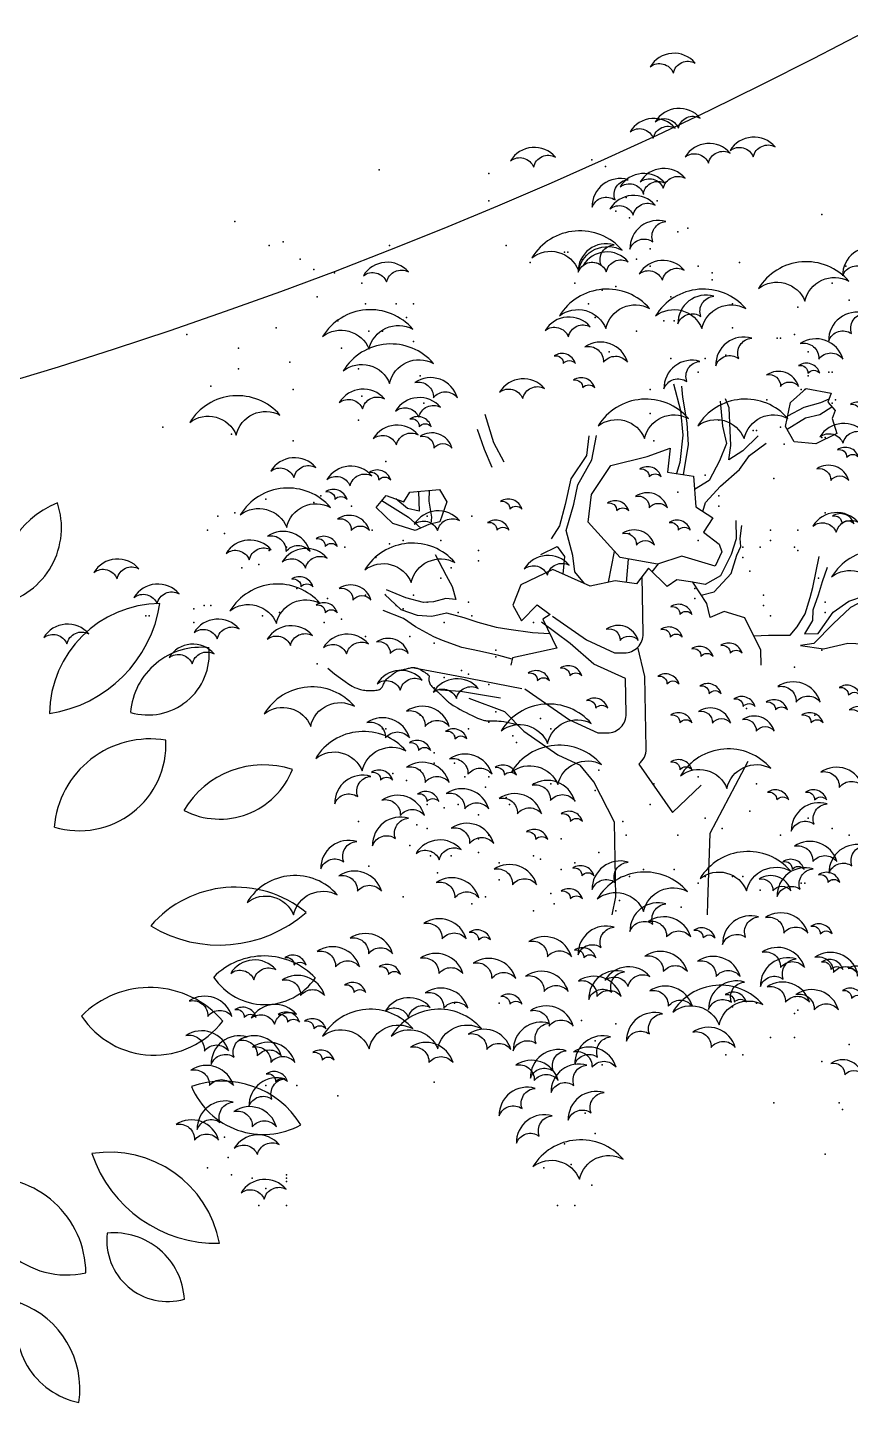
# Model space of a CAD drawing. Header units: millimetres. Extents: x 209.8 to 281.8, y 45 to 110.
# Drawn here: x 242.358 to 242.715, y 84.455 to 85.052 of the extents above; entities that cross this region are included whole.
import ezdxf

# ---------------------------------------------------------------- set-up
doc = ezdxf.new("R2010")
doc.units = ezdxf.units.MM
doc.header["$LTSCALE"] = 0.65
doc.layers.add('ARBOLES', color=95, linetype='Continuous')
doc.layers.add('puertas', color=20, linetype='Continuous')

# ---------------------------------------------------------------- blocks, each defined once
blk = doc.blocks.new('arb-pl51')
for p, q in [((0.00559, 0.00176), (0.00498, 0.03474)), ((-0.14384, 0.02448), (-0.13441, 0.01579)), ((-0.14313, 0.02404), (-0.14384, 0.02448)), ((-0.13441, 0.01579), (-0.12501, 0.01248)), ((-0.12501, 0.01248), (-0.11654, 0.01196)), ((-0.11654, 0.01196), (-0.10819, 0.01382)), ((-0.10819, 0.01382), (-0.098, 0.01119)), ((-0.098, 0.01119), (-0.08994, 0.00835)), ((-0.08994, 0.00835), (-0.07938, 0.00558)), ((-0.03652, -0.00393), (-0.0531, 0.00839)), ((-0.04677, 0.01184), (-0.02711, -0.00186)), ((-0.07938, 0.00558), (-0.07211, 0.00439)), ((-0.07211, 0.00439), (-0.05839, 0.00243)), ((-0.05839, 0.00243), (-0.04849, 0.00189)), ((-0.02295, -0.01597), (-0.03652, -0.00393)), ((-0.02711, -0.00186), (-0.01089, -0.00936)), ((-0.01089, -0.00936), (-0.00527, -0.00934)), ((-0.12682, -0.01797), (-0.10211, -0.02272)), ((-0.10211, -0.02272), (-0.06455, -0.02987)), ((-0.10008, -0.03164), (-0.11447, -0.03077)), ((-0.07679, -0.03562), (-0.10008, -0.03164)), ((-0.06273, -0.03015), (-0.0369, -0.04816)), ((-0.00419, -0.04453), (-0.00457, -0.02418)), ((-0.0369, -0.04816), (-0.02068, -0.05565)), ((-0.02068, -0.05565), (-0.01506, -0.05563)), ((-0.02299, -0.08398), (-0.0309, -0.07423)), ((0.00304, -0.07365), (0.02258, -0.10162)), ((0.06612, -0.07211), (0.04417, -0.11386)), ((-0.01101, -0.10734), (-0.02299, -0.08398)), ((0.02258, -0.10162), (0.03917, -0.08594)), ((-0.01017, -0.15047), (-0.01101, -0.10734)), ((0.04417, -0.11386), (0.04278, -0.15349)), ((-0.01224, -0.16087), (-0.01017, -0.15047)), ((0.04278, -0.15349), (0.04266, -0.16087))]:
    blk.add_line(p, q)
for points in [[(0.02306, 0.32598, -0.500189), (0.03571, 0.33178, 0.508573), (0.00963, 0.32962, -0.500189)], [(0.02596, 0.29413, -0.500189), (0.03861, 0.29992, 0.508573), (0.01253, 0.29777, -0.500189)], [(0.01147, 0.28834, -0.500189), (0.02412, 0.29413, 0.508573), (-0.00196, 0.29198, -0.500189)], [(0.0693, 0.27752, -0.500189), (0.08195, 0.28332, 0.508573), (0.05587, 0.28116, -0.500189)], [(-0.0577, 0.27157, -0.500189), (-0.04506, 0.27737, 0.508573), (-0.07113, 0.27521, -0.500189)], [(0.04334, 0.27386, -0.500189), (0.05599, 0.27966, 0.508573), (0.02991, 0.2775, -0.500189)], [(0.01726, 0.25938, -0.500189), (0.02991, 0.26518, 0.508573), (0.00384, 0.26302, -0.500189)], [(-0.01062, 0.25258, -0.500189), (-0.00311, 0.26429, 0.508573), (-0.02388, 0.24838, -0.500189)], [(0.00567, 0.25648, -0.500189), (0.01832, 0.26228, 0.508573), (-0.00776, 0.26013, -0.500189)], [(-0.00016, 0.24381, -0.500189), (0.01249, 0.24961, 0.508573), (-0.01358, 0.24745, -0.500189)], [(0.01123, 0.22836, -0.500189), (0.01874, 0.24008, 0.508573), (-0.00203, 0.22417, -0.500189)], [(-0.03183, 0.21191, -0.500189), (-0.00653, 0.22351, 0.508573), (-0.05868, 0.2192, -0.500189)], [(-0.01872, 0.21493, -0.500189), (-0.01121, 0.22664, 0.508573), (-0.03198, 0.21073, -0.500189)], [(0.13425, 0.21291, -0.500189), (0.14176, 0.22463, 0.508573), (0.12098, 0.20872, -0.500189)], [(-0.14275, 0.20514, -0.500189), (-0.1301, 0.21094, 0.508573), (-0.15617, 0.20878, -0.500189)], [(-0.01574, 0.21109, -0.500189), (-0.00309, 0.21689, 0.508573), (-0.02917, 0.21473, -0.500189)], [(0.01672, 0.20621, -0.500189), (0.02937, 0.21201, 0.508573), (0.00329, 0.20985, -0.500189)], [(0.09915, 0.19406, -0.500189), (0.12444, 0.20566, 0.508573), (0.07229, 0.20135, -0.500189)], [(-0.01595, 0.1782, -0.500189), (0.00934, 0.1898, 0.508573), (-0.04281, 0.18549, -0.500189)], [(0.03961, 0.1782, -0.500189), (0.06491, 0.1898, 0.508573), (0.01276, 0.18549, -0.500189)], [(0.039, 0.18515, -0.500189), (0.0465, 0.19687, 0.508573), (0.02573, 0.18096, -0.500189)], [(-0.15288, 0.1663, -0.500189), (-0.12758, 0.1779, 0.508573), (-0.17974, 0.17359, -0.500189)], [(-0.03762, 0.17348, -0.500189), (-0.02497, 0.17928, 0.508573), (-0.05105, 0.17712, -0.500189)], [(0.12615, 0.17526, -0.500189), (0.13366, 0.18698, 0.508573), (0.11288, 0.17107, -0.500189)], [(-0.14097, 0.14647, -0.500189), (-0.11568, 0.15807, 0.508573), (-0.16783, 0.15376, -0.500189)], [(-0.01736, 0.15872, -0.500189), (-0.00345, 0.15873, 0.508573), (-0.02806, 0.16763, -0.500189)], [(0.06085, 0.16094, -0.500189), (0.06835, 0.17265, 0.508573), (0.04758, 0.15674, -0.500189)], [(0.10718, 0.1606, -0.500189), (0.12109, 0.1606, 0.508573), (0.09648, 0.1695, -0.500189)], [(-0.04056, 0.15796, -0.500189), (-0.0336, 0.15796, 0.508573), (-0.04591, 0.16241, -0.500189)], [(0.03089, 0.1475, -0.500189), (0.0384, 0.15921, 0.508573), (0.01763, 0.14331, -0.500189)], [(0.08502, 0.14469, -0.500189), (0.09545, 0.14469, 0.508573), (0.077, 0.15137, -0.500189)], [(0.10084, 0.15234, -0.500189), (0.10779, 0.15234, 0.508573), (0.09549, 0.15679, -0.500189)], [(-0.15664, 0.13177, -0.500189), (-0.14399, 0.13756, 0.508573), (-0.17007, 0.13541, -0.500189)], [(-0.11568, 0.13814, -0.500189), (-0.10177, 0.13814, 0.508573), (-0.12638, 0.14704, -0.500189)], [(-0.06404, 0.13776, -0.500189), (-0.05139, 0.14356, 0.508573), (-0.07747, 0.1414, -0.500189)], [(-0.02932, 0.14392, -0.500189), (-0.02237, 0.14392, 0.508573), (-0.03467, 0.14837, -0.500189)], [(-0.22971, 0.11657, -0.500189), (-0.20441, 0.12817, 0.508573), (-0.25657, 0.12386, -0.500189)], [(-0.12417, 0.12688, -0.500189), (-0.11153, 0.13268, 0.508573), (-0.1376, 0.13053, -0.500189)], [(0.00644, 0.11459, -0.500189), (0.03174, 0.12619, 0.508573), (-0.02042, 0.12188, -0.500189)], [(0.06399, 0.11459, -0.500189), (0.08929, 0.12619, 0.508573), (0.03713, 0.12188, -0.500189)], [(0.1308, 0.12988, -0.500189), (0.13776, 0.12989, 0.508573), (0.12545, 0.13434, -0.500189)], [(-0.1239, 0.12146, -0.500189), (-0.11694, 0.12146, 0.508573), (-0.12924, 0.12591, -0.500189)], [(-0.13708, 0.11094, -0.500189), (-0.12443, 0.11674, 0.508573), (-0.15051, 0.11458, -0.500189)], [(0.12119, 0.11193, -0.500189), (0.13383, 0.11773, 0.508573), (0.10776, 0.11558, -0.500189)], [(-0.11537, 0.10913, -0.500189), (-0.10494, 0.10913, 0.508573), (-0.12339, 0.11581, -0.500189)], [(-0.19633, 0.0921, -0.500189), (-0.18368, 0.0979, 0.508573), (-0.20975, 0.09575, -0.500189)], [(0.12331, 0.10368, -0.500189), (0.13027, 0.10368, 0.508573), (0.11796, 0.10813, -0.500189)], [(-0.16386, 0.08722, -0.500189), (-0.15122, 0.09302, 0.508573), (-0.17729, 0.09086, -0.500189)], [(-0.14731, 0.09058, -0.500189), (-0.14035, 0.09058, 0.508573), (-0.15265, 0.09503, -0.500189)], [(0.00907, 0.09245, -0.500189), (0.01603, 0.09246, 0.508573), (0.00372, 0.09691, -0.500189)], [(0.11404, 0.09041, -0.500189), (0.12448, 0.09042, 0.508573), (0.10602, 0.09709, -0.500189)], [(-0.20051, 0.06318, -0.500189), (-0.17521, 0.07478, 0.508573), (-0.22736, 0.07046, -0.500189)], [(-0.17259, 0.07935, -0.500189), (-0.16563, 0.07935, 0.508573), (-0.17794, 0.0838, -0.500189)], [(-0.07146, 0.07374, -0.500189), (-0.0645, 0.07374, 0.508573), (-0.07681, 0.07819, -0.500189)], [(0.00917, 0.07451, -0.500189), (0.0196, 0.07451, 0.508573), (0.00115, 0.08118, -0.500189)], [(-0.11327, 0.06136, -0.500189), (-0.10062, 0.06716, 0.508573), (-0.1267, 0.065, -0.500189)], [(-0.00966, 0.0728, -0.500189), (-0.0027, 0.0728, 0.508573), (-0.01501, 0.07725, -0.500189)], [(0.11722, 0.06037, -0.500189), (0.12987, 0.06617, 0.508573), (0.10379, 0.06402, -0.500189)], [(-0.16313, 0.0614, -0.500189), (-0.15269, 0.06141, 0.508573), (-0.17115, 0.06808, -0.500189)], [(-0.07895, 0.06157, -0.500189), (-0.07199, 0.06158, 0.508573), (-0.0843, 0.06602, -0.500189)], [(0.02592, 0.06157, -0.500189), (0.03288, 0.06158, 0.508573), (0.02058, 0.06602, -0.500189)], [(0.1205, 0.06532, -0.500189), (0.12746, 0.06532, 0.508573), (0.11515, 0.06977, -0.500189)], [(-0.22212, 0.04451, -0.500189), (-0.20948, 0.05031, 0.508573), (-0.23555, 0.04815, -0.500189)], [(-0.2009, 0.04924, -0.500189), (-0.18698, 0.04925, 0.508573), (-0.21159, 0.05814, -0.500189)], [(-0.17821, 0.05222, -0.500189), (-0.17125, 0.05222, 0.508573), (-0.18355, 0.05667, -0.500189)], [(0.00168, 0.05298, -0.500189), (0.01211, 0.05299, 0.508573), (-0.00634, 0.05966, -0.500189)], [(-0.18966, 0.03963, -0.500189), (-0.17701, 0.04542, 0.508573), (-0.20309, 0.04327, -0.500189)], [(-0.1285, 0.0313, -0.500189), (-0.10321, 0.0429, 0.508573), (-0.15536, 0.03859, -0.500189)], [(0.14138, 0.02733, -0.500189), (0.16668, 0.03893, 0.508573), (0.11453, 0.03462, -0.500189)], [(-0.29858, 0.03352, -0.500189), (-0.28593, 0.03931, 0.508573), (-0.31201, 0.03716, -0.500189)], [(-0.04977, 0.03558, -0.500189), (-0.03712, 0.04138, 0.508573), (-0.0632, 0.03922, -0.500189)], [(-0.19225, 0.02882, -0.500189), (-0.1853, 0.02882, 0.508573), (-0.1976, 0.03327, -0.500189)], [(-0.2754, 0.01904, -0.500189), (-0.26275, 0.02484, 0.508573), (-0.28883, 0.02268, -0.500189)], [(-0.20646, 0.00765, -0.500189), (-0.18116, 0.01925, 0.508573), (-0.23332, 0.01494, -0.500189)], [(-0.16219, 0.02117, -0.500189), (-0.15176, 0.02117, 0.508573), (-0.17021, 0.02784, -0.500189)], [(-0.17821, 0.01385, -0.500189), (-0.17125, 0.01385, 0.508573), (-0.18355, 0.0183, -0.500189)], [(0.02686, 0.01291, -0.500189), (0.03382, 0.01292, 0.508573), (0.02151, 0.01737, -0.500189)], [(-0.24063, -0.00123, -0.500189), (-0.22798, 0.00457, 0.508573), (-0.25405, 0.00241, -0.500189)], [(-0.32755, -0.00413, -0.500189), (-0.31491, 0.00167, 0.508573), (-0.34098, -0.00049, -0.500189)], [(-0.19831, -0.00507, -0.500189), (-0.18566, 0.00073, 0.508573), (-0.21174, -0.00143, -0.500189)], [(-0.16585, -0.00995, -0.500189), (-0.1532, -0.00415, 0.508573), (-0.17928, -0.00631, -0.500189)], [(-0.00769, -0.00223, -0.500189), (0.00275, -0.00222, 0.508573), (-0.01571, 0.00445, -0.500189)], [(0.02124, -0.00019, -0.500189), (0.0282, -0.00018, 0.508573), (0.0159, 0.00426, -0.500189)], [(-0.25511, -0.01571, -0.500189), (-0.24247, -0.00991, 0.508573), (-0.26854, -0.01207, -0.500189)], [(-0.14065, -0.00971, -0.500189), (-0.13022, -0.00971, 0.508573), (-0.14867, -0.00303, -0.500189)], [(0.03903, -0.01142, -0.500189), (0.04599, -0.01141, 0.508573), (0.03369, -0.00696, -0.500189)], [(0.05589, -0.00954, -0.500189), (0.06285, -0.00954, 0.508573), (0.05054, -0.00509, -0.500189)], [(-0.13481, -0.03085, -0.500189), (-0.12216, -0.02505, 0.508573), (-0.14824, -0.02721, -0.500189)], [(-0.05554, -0.02545, -0.500189), (-0.04858, -0.02545, 0.508573), (-0.06089, -0.021, -0.500189)], [(-0.03681, -0.02265, -0.500189), (-0.02986, -0.02264, 0.508573), (-0.04216, -0.01819, -0.500189)], [(0.01937, -0.02732, -0.500189), (0.02633, -0.02732, 0.508573), (0.01402, -0.02287, -0.500189)], [(-0.18662, -0.05184, -0.500189), (-0.16132, -0.04024, 0.508573), (-0.21347, -0.04456, -0.500189)], [(-0.10235, -0.03573, -0.500189), (-0.0897, -0.02993, 0.508573), (-0.11577, -0.03209, -0.500189)], [(0.04372, -0.03294, -0.500189), (0.05067, -0.03294, 0.508573), (0.03837, -0.02849, -0.500189)], [(0.09407, -0.03778, -0.500189), (0.10798, -0.03778, 0.508573), (0.08338, -0.02888, -0.500189)], [(0.12425, -0.03387, -0.500189), (0.1312, -0.03387, 0.508573), (0.1189, -0.02942, -0.500189)], [(-0.04969, -0.06176, -0.500189), (-0.02439, -0.05016, 0.508573), (-0.07654, -0.05447, -0.500189)], [(-0.02183, -0.04136, -0.500189), (-0.01487, -0.04136, 0.508573), (-0.02718, -0.03691, -0.500189)], [(0.06338, -0.04042, -0.500189), (0.07034, -0.04042, 0.508573), (0.05803, -0.03597, -0.500189)], [(0.08211, -0.0423, -0.500189), (0.08906, -0.04229, 0.508573), (0.07676, -0.03784, -0.500189)], [(-0.14338, -0.05856, -0.500189), (-0.12946, -0.05856, 0.508573), (-0.15407, -0.04966, -0.500189)], [(-0.12048, -0.05189, -0.500189), (-0.10657, -0.05188, 0.508573), (-0.13117, -0.04298, -0.500189)], [(0.02686, -0.04978, -0.500189), (0.03382, -0.04978, 0.508573), (0.02151, -0.04533, -0.500189)], [(0.04569, -0.04995, -0.500189), (0.05612, -0.04995, 0.508573), (0.03767, -0.04327, -0.500189)], [(0.07097, -0.05463, -0.500189), (0.0814, -0.05463, 0.508573), (0.06295, -0.04795, -0.500189)], [(0.10271, -0.04978, -0.500189), (0.10966, -0.04978, 0.508573), (0.09736, -0.04533, -0.500189)], [(0.13277, -0.04901, -0.500189), (0.14321, -0.04901, 0.508573), (0.12475, -0.04234, -0.500189)], [(-0.15685, -0.07762, -0.500189), (-0.13155, -0.06603, 0.508573), (-0.18371, -0.07034, -0.500189)], [(-0.10325, -0.05912, -0.500189), (-0.09629, -0.05912, 0.508573), (-0.1086, -0.05467, -0.500189)], [(-0.12424, -0.06579, -0.500189), (-0.11728, -0.06579, 0.508573), (-0.12959, -0.06134, -0.500189)], [(-0.04373, -0.08555, -0.500189), (-0.01844, -0.07396, 0.508573), (-0.07059, -0.07827, -0.500189)], [(-0.09567, -0.07954, -0.500189), (-0.08176, -0.07953, 0.508573), (-0.10637, -0.07063, -0.500189)], [(0.02686, -0.07692, -0.500189), (0.03382, -0.07692, 0.508573), (0.02151, -0.07247, -0.500189)], [(0.05407, -0.08769, -0.500189), (0.07936, -0.07609, 0.508573), (0.02721, -0.0804, -0.500189)], [(-0.14619, -0.08295, -0.500189), (-0.13923, -0.08295, 0.508573), (-0.15153, -0.0785, -0.500189)], [(-0.12048, -0.08431, -0.500189), (-0.10657, -0.0843, 0.508573), (-0.13117, -0.0754, -0.500189)], [(-0.07463, -0.08009, -0.500189), (-0.06767, -0.08009, 0.508573), (-0.07998, -0.07564, -0.500189)], [(0.119, -0.08717, -0.500189), (0.13291, -0.08716, 0.508573), (0.1083, -0.07826, -0.500189)], [(-0.15945, -0.09249, -0.500189), (-0.15194, -0.08077, 0.508573), (-0.17272, -0.09668, -0.500189)], [(-0.04797, -0.09479, -0.500189), (-0.03405, -0.09479, 0.508573), (-0.05866, -0.08589, -0.500189)], [(-0.13479, -0.10337, -0.500189), (-0.12088, -0.10337, 0.508573), (-0.14548, -0.09447, -0.500189)], [(-0.11947, -0.09535, -0.500189), (-0.11251, -0.09535, 0.508573), (-0.12482, -0.0909, -0.500189)], [(-0.09758, -0.09956, -0.500189), (-0.08367, -0.09956, 0.508573), (-0.10827, -0.09066, -0.500189)], [(-0.06705, -0.10242, -0.500189), (-0.05314, -0.10242, 0.508573), (-0.07774, -0.09352, -0.500189)], [(0.0828, -0.0944, -0.500189), (0.08975, -0.09439, 0.508573), (0.07745, -0.08994, -0.500189)], [(0.10474, -0.0944, -0.500189), (0.1117, -0.09439, 0.508573), (0.09939, -0.08994, -0.500189)], [(-0.03647, -0.10679, -0.500189), (-0.02951, -0.10679, 0.508573), (-0.04181, -0.10234, -0.500189)], [(0.10448, -0.10835, -0.500189), (0.11199, -0.09664, 0.508573), (0.09122, -0.11254, -0.500189)], [(-0.1376, -0.1167, -0.500189), (-0.13009, -0.10498, 0.508573), (-0.15087, -0.12089, -0.500189)], [(-0.09472, -0.11958, -0.500189), (-0.08081, -0.11958, 0.508573), (-0.10541, -0.11068, -0.500189)], [(-0.16755, -0.13014, -0.500189), (-0.16004, -0.11842, 0.508573), (-0.18082, -0.13433, -0.500189)], [(-0.11227, -0.12894, -0.500189), (-0.09962, -0.12314, 0.508573), (-0.1257, -0.1253, -0.500189)], [(-0.0565, -0.11728, -0.500189), (-0.04954, -0.11728, 0.508573), (-0.06185, -0.11283, -0.500189)], [(0.10373, -0.13007, -0.500189), (0.11765, -0.13007, 0.508573), (0.09304, -0.12117, -0.500189)], [(0.06541, -0.14703, -0.500189), (0.09071, -0.13543, 0.508573), (0.03855, -0.13975, -0.500189)], [(0.12633, -0.13256, -0.500189), (0.13384, -0.12085, 0.508573), (0.11307, -0.13676, -0.500189)], [(-0.06991, -0.14342, -0.500189), (-0.056, -0.14341, 0.508573), (-0.0806, -0.13451, -0.500189)], [(-0.02979, -0.13825, -0.500189), (-0.02283, -0.13825, 0.508573), (-0.03513, -0.1338, -0.500189)], [(-0.01062, -0.14206, -0.500189), (-0.00311, -0.13035, 0.508573), (-0.02388, -0.14626, -0.500189)], [(0.09638, -0.146, -0.500189), (0.10389, -0.13429, 0.508573), (0.08311, -0.15019, -0.500189)], [(0.09177, -0.13458, -0.500189), (0.09873, -0.13458, 0.508573), (0.08643, -0.13013, -0.500189)], [(-0.19654, -0.16091, -0.500189), (-0.17124, -0.14932, 0.508573), (-0.22339, -0.15363, -0.500189)], [(-0.1596, -0.14723, -0.500189), (-0.14568, -0.14723, 0.508573), (-0.17029, -0.13833, -0.500189)], [(-0.10331, -0.15105, -0.500189), (-0.08939, -0.15104, 0.508573), (-0.114, -0.14214, -0.500189)], [(0.00588, -0.15893, -0.500189), (0.03117, -0.14733, 0.508573), (-0.02098, -0.15164, -0.500189)], [(0.08063, -0.14692, -0.500189), (0.09107, -0.14691, 0.508573), (0.07261, -0.14024, -0.500189)], [(0.11237, -0.14207, -0.500189), (0.11933, -0.14207, 0.508573), (0.10703, -0.13762, -0.500189)], [(-0.03647, -0.1516, -0.500189), (-0.02951, -0.1516, 0.508573), (-0.04181, -0.14715, -0.500189)], [(0.01123, -0.16628, -0.500189), (0.01874, -0.15456, 0.508573), (-0.00203, -0.17047, -0.500189)], [(-0.1106, -0.1748, -0.500189), (-0.09669, -0.1748, 0.508573), (-0.1213, -0.1659, -0.500189)], [(0.01918, -0.17366, -0.500189), (0.0331, -0.17365, 0.508573), (0.00849, -0.16475, -0.500189)], [(0.06479, -0.17379, -0.500189), (0.0723, -0.16208, 0.508573), (0.05153, -0.17799, -0.500189)], [(0.08695, -0.17136, -0.500189), (0.10086, -0.17136, 0.508573), (0.07625, -0.16246, -0.500189)], [(0.10799, -0.17192, -0.500189), (0.11495, -0.17191, 0.508573), (0.10264, -0.16746, -0.500189)], [(-0.15316, -0.18332, -0.500189), (-0.13925, -0.18331, 0.508573), (-0.16385, -0.17441, -0.500189)], [(-0.08956, -0.17536, -0.500189), (-0.0826, -0.17536, 0.508573), (-0.09491, -0.17091, -0.500189)], [(-0.04973, -0.18513, -0.500189), (-0.03582, -0.18513, 0.508573), (-0.06042, -0.17623, -0.500189)], [(-0.01872, -0.17971, -0.500189), (-0.01121, -0.168, 0.508573), (-0.03198, -0.18391, -0.500189)], [(0.04023, -0.17421, -0.500189), (0.04718, -0.17421, 0.508573), (0.03488, -0.16976, -0.500189)], [(-0.17224, -0.19094, -0.500189), (-0.15833, -0.19094, 0.508573), (-0.18293, -0.18204, -0.500189)], [(-0.02869, -0.18569, -0.500189), (-0.02173, -0.18569, 0.508573), (-0.03403, -0.18124, -0.500189)], [(0.01727, -0.19368, -0.500189), (0.03119, -0.19367, 0.508573), (0.00658, -0.18477, -0.500189)], [(0.08504, -0.19138, -0.500189), (0.09895, -0.19138, 0.508573), (0.07435, -0.18248, -0.500189)], [(0.11557, -0.19424, -0.500189), (0.12948, -0.19424, 0.508573), (0.10488, -0.18534, -0.500189)], [(-0.21943, -0.19835, -0.500189), (-0.20678, -0.19255, 0.508573), (-0.23286, -0.19471, -0.500189)], [(-0.19624, -0.19, -0.500189), (-0.18929, -0.18999, 0.508573), (-0.20159, -0.18554, -0.500189)], [(-0.14166, -0.19531, -0.500189), (-0.1347, -0.19531, 0.508573), (-0.147, -0.19086, -0.500189)], [(-0.11251, -0.19483, -0.500189), (-0.0986, -0.19482, 0.508573), (-0.1232, -0.18592, -0.500189)], [(-0.08198, -0.19769, -0.500189), (-0.06807, -0.19768, 0.508573), (-0.09267, -0.18878, -0.500189)], [(0.0478, -0.19654, -0.500189), (0.06172, -0.19653, 0.508573), (0.03711, -0.18763, -0.500189)], [(0.08664, -0.19801, -0.500189), (0.09415, -0.18629, 0.508573), (0.07338, -0.2022, -0.500189)], [(0.11416, -0.19251, -0.500189), (0.12112, -0.1925, 0.508573), (0.10881, -0.18805, -0.500189)], [(0.12943, -0.19632, -0.500189), (0.13638, -0.19632, 0.508573), (0.12408, -0.19187, -0.500189)], [(-0.19248, -0.20755, -0.500189), (-0.17857, -0.20755, 0.508573), (-0.20317, -0.19865, -0.500189)], [(-0.05164, -0.20516, -0.500189), (-0.03773, -0.20515, 0.508573), (-0.06233, -0.19625, -0.500189)], [(-0.02111, -0.20802, -0.500189), (-0.00719, -0.20801, 0.508573), (-0.0318, -0.19911, -0.500189)], [(-0.0126, -0.20552, -0.500189), (-0.00509, -0.19381, 0.508573), (-0.02587, -0.20972, -0.500189)], [(-0.00312, -0.20231, -0.500189), (0.00952, -0.19652, 0.508573), (-0.01655, -0.19867, -0.500189)], [(-0.16169, -0.2058, -0.500189), (-0.15474, -0.2058, 0.508573), (-0.16704, -0.20135, -0.500189)], [(-0.10965, -0.21485, -0.500189), (-0.09574, -0.21484, 0.508573), (-0.12034, -0.20594, -0.500189)], [(-0.07143, -0.21254, -0.500189), (-0.06448, -0.21254, 0.508573), (-0.07678, -0.20809, -0.500189)], [(0.02014, -0.2137, -0.500189), (0.03405, -0.2137, 0.508573), (0.00944, -0.2048, -0.500189)], [(0.04953, -0.22437, -0.500189), (0.07483, -0.21278, 0.508573), (0.02268, -0.21709, -0.500189)], [(0.05669, -0.21144, -0.500189), (0.0642, -0.19973, 0.508573), (0.04343, -0.21564, -0.500189)], [(0.05835, -0.2114, -0.500189), (0.06531, -0.21139, 0.508573), (0.05301, -0.20694, -0.500189)], [(0.0879, -0.21141, -0.500189), (0.10181, -0.2114, 0.508573), (0.07721, -0.2025, -0.500189)], [(0.10456, -0.21579, -0.500189), (0.11848, -0.21578, 0.508573), (0.09387, -0.20688, -0.500189)], [(0.12612, -0.2091, -0.500189), (0.13308, -0.2091, 0.508573), (0.12077, -0.20465, -0.500189)], [(-0.24613, -0.21957, -0.500189), (-0.23222, -0.21956, 0.508573), (-0.25683, -0.21066, -0.500189)], [(-0.22509, -0.22012, -0.500189), (-0.21813, -0.22012, 0.508573), (-0.23043, -0.21567, -0.500189)], [(-0.20752, -0.22413, -0.500189), (-0.19487, -0.21833, 0.508573), (-0.22095, -0.22049, -0.500189)], [(-0.13013, -0.22016, -0.500189), (-0.11748, -0.21436, 0.508573), (-0.14356, -0.21652, -0.500189)], [(-0.04878, -0.22518, -0.500189), (-0.03486, -0.22517, 0.508573), (-0.05947, -0.21627, -0.500189)], [(-0.20003, -0.22294, -0.500189), (-0.19307, -0.22293, 0.508573), (-0.20538, -0.21848, -0.500189)], [(-0.18477, -0.22675, -0.500189), (-0.17781, -0.22675, 0.508573), (-0.19011, -0.2223, -0.500189)], [(-0.15288, -0.23825, -0.500189), (-0.12758, -0.22666, 0.508573), (-0.17974, -0.23097, -0.500189)], [(-0.11319, -0.23825, -0.500189), (-0.08789, -0.22666, 0.508573), (-0.14005, -0.23097, -0.500189)], [(0.00925, -0.22974, -0.500189), (0.01676, -0.21802, 0.508573), (-0.00402, -0.23393, -0.500189)], [(-0.24804, -0.23959, -0.500189), (-0.23413, -0.23958, 0.508573), (-0.25873, -0.23069, -0.500189)], [(-0.08484, -0.23868, -0.500189), (-0.07093, -0.23868, 0.508573), (-0.09554, -0.22978, -0.500189)], [(-0.05626, -0.23527, -0.500189), (-0.04875, -0.22356, 0.508573), (-0.06952, -0.23946, -0.500189)], [(0.04494, -0.23754, -0.500189), (0.05886, -0.23753, 0.508573), (0.03425, -0.22863, -0.500189)], [(-0.23089, -0.2432, -0.500189), (-0.22338, -0.23149, 0.508573), (-0.24416, -0.2474, -0.500189)], [(-0.21751, -0.24245, -0.500189), (-0.2036, -0.24244, 0.508573), (-0.2282, -0.23355, -0.500189)], [(-0.20963, -0.24622, -0.500189), (-0.19571, -0.24621, 0.508573), (-0.22032, -0.23731, -0.500189)], [(-0.11824, -0.24631, -0.500189), (-0.10432, -0.24631, 0.508573), (-0.12893, -0.23741, -0.500189)], [(-0.02397, -0.24901, -0.500189), (-0.01006, -0.24901, 0.508573), (-0.03466, -0.24011, -0.500189)], [(-0.0207, -0.24317, -0.500189), (-0.01319, -0.23146, 0.508573), (-0.03397, -0.24737, -0.500189)], [(-0.17999, -0.24487, -0.500189), (-0.17304, -0.24486, 0.508573), (-0.18534, -0.24041, -0.500189)], [(-0.05736, -0.25664, -0.500189), (-0.04345, -0.25664, 0.508573), (-0.06806, -0.24774, -0.500189)], [(-0.04634, -0.25114, -0.500189), (-0.03883, -0.23942, 0.508573), (-0.0596, -0.25533, -0.500189)], [(0.12216, -0.25342, -0.500189), (0.13259, -0.25342, 0.508573), (0.11414, -0.24674, -0.500189)], [(-0.24518, -0.25961, -0.500189), (-0.23127, -0.25961, 0.508573), (-0.25587, -0.25071, -0.500189)], [(-0.20696, -0.25731, -0.500189), (-0.2, -0.2573, 0.508573), (-0.21231, -0.25286, -0.500189)], [(-0.03441, -0.25948, -0.500189), (-0.0269, -0.24777, 0.508573), (-0.04768, -0.26368, -0.500189)], [(-0.20904, -0.26742, -0.500189), (-0.20153, -0.2557, 0.508573), (-0.22231, -0.27161, -0.500189)], [(-0.06436, -0.27292, -0.500189), (-0.05685, -0.26121, 0.508573), (-0.07763, -0.27711, -0.500189)], [(-0.23899, -0.28085, -0.500189), (-0.23148, -0.26914, 0.508573), (-0.25226, -0.28505, -0.500189)], [(-0.02449, -0.27535, -0.500189), (-0.01698, -0.26363, 0.508573), (-0.03775, -0.27954, -0.500189)], [(-0.22037, -0.28345, -0.500189), (-0.20646, -0.28344, 0.508573), (-0.23106, -0.27454, -0.500189)], [(-0.05444, -0.28879, -0.500189), (-0.04693, -0.27707, 0.508573), (-0.0677, -0.29298, -0.500189)], [(-0.25377, -0.29108, -0.500189), (-0.23985, -0.29107, 0.508573), (-0.26446, -0.28217, -0.500189)], [(-0.21744, -0.29949, -0.500189), (-0.2048, -0.29369, 0.508573), (-0.23087, -0.29584, -0.500189)], [(-0.03126, -0.31376, -0.500189), (-0.00597, -0.30217, 0.508573), (-0.05812, -0.30648, -0.500189)], [(-0.21348, -0.32527, -0.500189), (-0.20083, -0.31947, 0.508573), (-0.2269, -0.32162, -0.500189)]]:
    blk.add_lwpolyline(points, format="xyb", close=True)
for points in [[(0.02307, 0.14633), (0.02726, 0.1308), (0.02853, 0.11649), (0.02682, 0.10075), (0.02488, 0.0944)], [(0.02897, 0.09374), (0.03179, 0.11094), (0.03107, 0.12369), (0.02863, 0.13856), (0.02794, 0.14494)], [(0.05004, 0.13615), (0.05156, 0.12182), (0.0538, 0.11183), (0.04969, 0.10175), (0.04376, 0.09038), (0.03528, 0.08519)], [(0.07201, 0.11613), (0.06327, 0.10753), (0.05523, 0.10226), (0.05623, 0.11056), (0.0559, 0.11933), (0.0553, 0.13245), (0.05322, 0.13756)], [(0.08923, 0.12776), (0.09864, 0.13267), (0.10827, 0.13546), (0.11313, 0.13758)], [(-0.07482, 0.10095), (-0.08064, 0.11216), (-0.08574, 0.12852)], [(0.08878, 0.12008), (0.09939, 0.12664), (0.10774, 0.1285), (0.11476, 0.13294)], [(-0.09043, 0.12004), (-0.08636, 0.10841), (-0.08184, 0.09811)], [(-0.02584, 0.11616), (-0.02708, 0.1048), (-0.03612, 0.09124), (-0.03941, 0.07647), (-0.04278, 0.0642), (-0.04752, 0.05656)], [(-0.02829, 0.03075), (-0.0339, 0.03759), (-0.03497, 0.04703), (-0.03893, 0.06147), (-0.03453, 0.07667), (-0.03208, 0.08789), (-0.02409, 0.10237), (-0.02135, 0.11636)], [(0.04014, 0.07245), (0.04174, 0.07764), (0.0503, 0.08712), (0.06136, 0.09667), (0.06711, 0.1048), (0.07681, 0.11185)], [(-0.1243, 0.08406), (-0.12396, 0.07266), (-0.13073, 0.07409), (-0.13741, 0.07968)], [(-0.11689, 0.06524), (-0.11657, 0.06909), (-0.11813, 0.07829), (-0.11787, 0.08466)], [(-0.14551, 0.07871), (-0.13004, 0.06904), (-0.12287, 0.06284)], [(0.05913, 0.0673), (0.05931, 0.05661), (0.05649, 0.04745), (0.05026, 0.03523), (0.04137, 0.03027), (0.03419, 0.03157)], [(0.03917, 0.02405), (0.04657, 0.02596), (0.05646, 0.03647), (0.05984, 0.04723), (0.06202, 0.05223), (0.06169, 0.05674), (0.06269, 0.06424)], [(-0.05362, 0.04746), (-0.04413, 0.05219), (-0.03997, 0.04646), (-0.04077, 0.03623)], [(-0.01442, 0.03152), (-0.01098, 0.04933)], [(-0.11472, 0.0476), (-0.10827, 0.03541), (-0.10478, 0.02896), (-0.10261, 0.02147), (-0.10858, 0.02206), (-0.11553, 0.02026), (-0.12144, 0.01987), (-0.13163, 0.0225), (-0.14286, 0.02703)], [(-0.00311, 0.04494), (-0.00426, 0.03139)], [(0.01089, 0.03743), (0.01443, 0.04213)], [(0.06962, 0.00043), (0.07812, 0.00096), (0.09057, 0.00082), (0.09463, 0.00571), (0.09918, 0.01317), (0.10213, 0.0227), (0.10362, 0.02849), (0.1074, 0.04639)], [(0.11193, 0.04), (0.10917, 0.03175), (0.10682, 0.02393), (0.1038, 0.01538), (0.10358, 0.00928), (0.09898, 0.0017), (0.10672, 0.00185), (0.11545, 0.01415), (0.12445, 0.02059), (0.13364, 0.02366), (0.14833, 0.02771)], [(0.07374, -0.01637), (0.07369, -0.00776), (0.06445, 0.01083), (0.05235, 0.01466), (0.0444, 0.01114), (0.0424, 0.01911), (0.03428, 0.03155), (0.02514, 0.03284), (0.01944, 0.02908), (0.00871, 0.03956), (0.0017, 0.0305), (-0.01055, 0.03233), (-0.02504, 0.02932), (-0.04666, 0.03882), (-0.06512, 0.02994), (-0.06981, 0.01815), (-0.06475, 0.00911), (-0.05573, 0.01842), (-0.04808, 0.01286), (-0.05246, 0.01014), (-0.04437, -0.00667)], [(0.1474, 0.023), (0.13322, 0.02093), (0.1255, 0.01693), (0.11542, 0.00744), (0.10425, -0.004), (0.09657, -0.00514), (0.10993, -0.00697), (0.12399, -0.00369), (0.13755, -0.00428)], [(-0.07005, -0.0129), (-0.07791, -0.01087), (-0.08908, -0.0083), (-0.09933, -0.00619), (-0.11044, -0.00227), (-0.11539, 0.00002), (-0.12603, 0.0057), (-0.13299, 0.01049), (-0.14472, 0.01513)], [(-0.04437, -0.00667), (-0.06986, -0.01213), (-0.07089, -0.01637)], [(-0.00457, -0.02418), (-0.02289, -0.01582)], [(-0.1768, -0.01827), (-0.1728, -0.02143), (-0.16947, -0.02395), (-0.16673, -0.02592), (-0.1645, -0.02742), (-0.16269, -0.02852), (-0.16121, -0.0293), (-0.15998, -0.02985), (-0.1589, -0.03023), (-0.15792, -0.03052), (-0.15699, -0.03073), (-0.15612, -0.03089), (-0.15528, -0.03099), (-0.15447, -0.03106), (-0.15368, -0.03109), (-0.15289, -0.0311), (-0.15209, -0.0311), (-0.15128, -0.0311), (-0.15047, -0.03109), (-0.14967, -0.03105), (-0.14888, -0.03098), (-0.14814, -0.03087), (-0.14744, -0.03069), (-0.14681, -0.03045), (-0.14626, -0.03013), (-0.14579, -0.02972), (-0.14539, -0.02924), (-0.14505, -0.0287), (-0.14475, -0.02811), (-0.14446, -0.0275), (-0.14418, -0.02688), (-0.14387, -0.02626), (-0.14353, -0.02566), (-0.14314, -0.02509), (-0.14271, -0.02456), (-0.14223, -0.02406), (-0.14173, -0.02359), (-0.14121, -0.02315), (-0.14069, -0.02273), (-0.14016, -0.02234), (-0.13964, -0.02196), (-0.13914, -0.02161), (-0.13866, -0.02128), (-0.1382, -0.02096), (-0.13777, -0.02068), (-0.13736, -0.02042), (-0.13699, -0.02019), (-0.13664, -0.01999), (-0.13633, -0.01983), (-0.13606, -0.0197), (-0.13581, -0.0196), (-0.13557, -0.01952), (-0.13534, -0.01946), (-0.13509, -0.01941), (-0.13483, -0.01936), (-0.13453, -0.01931), (-0.13419, -0.01924), (-0.1338, -0.01916), (-0.13336, -0.01906), (-0.13288, -0.01895), (-0.13237, -0.01883), (-0.13183, -0.0187), (-0.13127, -0.01856), (-0.13069, -0.01842), (-0.13011, -0.01827), (-0.12952, -0.01813), (-0.12893, -0.018), (-0.12833, -0.01789), (-0.1277, -0.01783), (-0.12705, -0.01783), (-0.12636, -0.01789), (-0.12563, -0.01803), (-0.12485, -0.01827), (-0.12403, -0.01861), (-0.12317, -0.01904), (-0.12231, -0.01952), (-0.12147, -0.02004), (-0.12068, -0.02057), (-0.11996, -0.02109), (-0.11933, -0.02156), (-0.11882, -0.02196), (-0.11845, -0.02229), (-0.11821, -0.02254), (-0.11807, -0.02274), (-0.11802, -0.02291), (-0.11803, -0.02308), (-0.11808, -0.02325), (-0.11816, -0.02346), (-0.11824, -0.02371), (-0.1183, -0.02404), (-0.11834, -0.02443), (-0.11833, -0.02488), (-0.11829, -0.02537), (-0.11818, -0.02589), (-0.11802, -0.02645), (-0.11778, -0.02702), (-0.11746, -0.0276), (-0.11705, -0.02819), (-0.11657, -0.02876), (-0.11604, -0.02933), (-0.11547, -0.02989), (-0.11488, -0.03043), (-0.11429, -0.03094), (-0.11371, -0.03143), (-0.11318, -0.03188), (-0.11269, -0.0323), (-0.11226, -0.03269), (-0.11186, -0.03305), (-0.1115, -0.03339), (-0.11117, -0.03371), (-0.11085, -0.03401), (-0.11055, -0.03431), (-0.11026, -0.0346), (-0.10997, -0.0349), (-0.10968, -0.03519), (-0.10939, -0.03548), (-0.10909, -0.03577), (-0.1088, -0.03606), (-0.10851, -0.03635), (-0.10822, -0.03665), (-0.10793, -0.03694), (-0.10763, -0.03723), (-0.1073, -0.03754), (-0.10692, -0.03787), (-0.10644, -0.03825), (-0.10585, -0.03868), (-0.10511, -0.03918), (-0.10419, -0.03976), (-0.10306, -0.04044), (-0.10171, -0.04122), (-0.10018, -0.04207), (-0.09852, -0.04297), (-0.09679, -0.04389), (-0.09504, -0.04479), (-0.09332, -0.04563), (-0.0917, -0.0464), (-0.09022, -0.04705), (-0.08893, -0.04756), (-0.08783, -0.04795), (-0.08689, -0.04822), (-0.08611, -0.04841), (-0.08546, -0.04852), (-0.08494, -0.04858), (-0.08452, -0.0486), (-0.08419, -0.0486), (-0.08393, -0.0486), (-0.08371, -0.0486), (-0.08351, -0.0486), (-0.08329, -0.0486), (-0.08302, -0.0486), (-0.08268, -0.0486), (-0.08224, -0.0486), (-0.08166, -0.0486), (-0.08092, -0.04861), (-0.08002, -0.04862), (-0.07897, -0.04866), (-0.07777, -0.04875), (-0.07642, -0.04889), (-0.07493, -0.0491), (-0.0733, -0.04938), (-0.07154, -0.04977), (-0.06966, -0.05026), (-0.0677, -0.05083), (-0.06683, -0.0511)], [(-0.09518, -0.03562), (-0.0746, -0.04329), (-0.06332, -0.05463), (-0.04366, -0.06833), (-0.0309, -0.07423)]]:
    blk.add_lwpolyline(points)
for points in [[(0.11761, 0.1175), (0.10553, 0.11159), (0.0929, 0.11272), (0.08792, 0.1216), (0.09088, 0.1355), (0.09984, 0.14347), (0.11424, 0.14075), (0.11244, 0.13562), (0.11654, 0.13089), (0.11487, 0.12613)], [(0.04715, 0.04089), (0.02805, 0.04662), (0.01395, 0.04197), (-0.00776, 0.04575), (-0.0261, 0.06616), (-0.0243, 0.08225), (-0.01308, 0.09902), (0.00791, 0.10413), (0.02116, 0.10908), (0.0196, 0.09524), (0.03466, 0.09284), (0.0361, 0.07506), (0.04582, 0.06877), (0.04058, 0.06046), (0.04964, 0.05345), (0.051, 0.04913)], [(-0.11194, 0.0665), (-0.11826, 0.06488), (-0.12621, 0.06136), (-0.13916, 0.06549), (-0.14884, 0.07464), (-0.14308, 0.08167), (-0.13283, 0.07808), (-0.12939, 0.08359), (-0.1121, 0.0852), (-0.10791, 0.07798)]]:
    blk.add_lwpolyline(points, close=True)
blk.add_lwpolyline([(0.00304, -0.07365, 0.241861), (0.00742, -0.06471), (0.00665, -0.02297), (0.00258, -0.00596)], format="xyb")
for centre in [(-0.00531, 0.00156), (-0.01509, -0.04473)]:
    blk.add_arc(centre, 0.0109, 270.16188, 1.06766)
for p in [(-0.02403, 0.27586), (-0.01609, 0.27189), (-0.14707, 0.26991), (-0.08356, 0.26793), (0.00574, 0.25603), (-0.08356, 0.25206), (-0.00419, 0.25405), (0.01367, 0.25206), (-0.23041, 0.24016), (-0.01014, 0.24611), (-0.0022, 0.24215), (0.10893, 0.24413), (0.02558, 0.23421), (0.03153, 0.2362), (-0.21057, 0.22628), (-0.20263, 0.22827), (-0.14111, 0.22628), (-0.07364, 0.22628), (0.00971, 0.2243), (-0.19271, 0.21835), (-0.05975, 0.21637), (-0.03991, 0.22232), (-0.03792, 0.22232), (-0.02998, 0.21835), (0.00177, 0.21835), (0.0613, 0.21637), (-0.18477, 0.2124), (-0.17286, 0.21042), (0.00971, 0.21438), (0.03749, 0.21438), (0.04543, 0.21042), (0.12282, 0.21438), (-0.15699, 0.20447), (-0.03395, 0.20447), (-0.01808, 0.2005), (-0.01014, 0.20248), (0.04543, 0.20645), (0.11488, 0.20447), (-0.18279, 0.19654), (-0.155, 0.19257), (-0.13714, 0.19257), (-0.12722, 0.19257), (-0.02601, 0.19257), (0.02161, 0.19654), (0.05733, 0.19257), (0.1248, 0.19455), (-0.13119, 0.18464), (-0.02205, 0.18464), (0.09504, 0.19059), (-0.2066, 0.17869), (-0.17088, 0.18265), (-0.15302, 0.1767), (-0.14508, 0.1767), (0.00177, 0.1767), (0.01764, 0.18265), (0.01764, 0.18265), (0.0236, 0.18265), (0.05733, 0.17869), (-0.2582, 0.17472), (-0.12722, 0.17075), (-0.03792, 0.17472), (0.08313, 0.17274), (0.08511, 0.17274), (0.09305, 0.17472), (-0.22843, 0.16679), (-0.1689, 0.16679), (-0.01411, 0.16481), (0.02161, 0.16084), (0.04146, 0.16084), (0.05336, 0.16282), (0.10099, 0.16481), (-0.22843, 0.15489), (-0.19866, 0.15886), (-0.15897, 0.15489), (0.03749, 0.15291), (0.1129, 0.15291), (0.11488, 0.15291), (-0.2443, 0.14497), (-0.12325, 0.15092), (0.10099, 0.15092), (-0.19668, 0.14299), (-0.15699, 0.13902), (0.00971, 0.14299), (0.07718, 0.13704), (0.09702, 0.14299), (0.09901, 0.14299), (0.11687, 0.13704), (-0.12127, 0.13506), (0.00971, 0.12911), (0.11488, 0.13506), (-0.27209, 0.12118), (-0.15897, 0.12514), (0.04939, 0.12514), (0.08511, 0.12118), (-0.2324, 0.11721), (-0.19668, 0.11324), (0.01169, 0.11324), (0.06924, 0.11919), (0.07122, 0.11919), (0.10893, 0.11523), (0.11091, 0.11523), (0.0871, 0.11126), (-0.1431, 0.10135), (0.04146, 0.09341), (0.08115, 0.09143), (-0.21255, 0.07953), (-0.1808, 0.08151), (0.02558, 0.0835), (0.04939, 0.08151), (-0.23041, 0.0716), (-0.18477, 0.07755), (-0.16294, 0.07557), (0.04939, 0.07557), (0.11091, 0.0716), (-0.24034, 0.06962), (-0.11928, 0.06962), (-0.09349, 0.06962), (-0.24629, 0.06168), (-0.23637, 0.0597), (-0.15104, 0.06168), (-0.13318, 0.05573), (-0.11135, 0.05573), (-0.0022, 0.0597), (0.03749, 0.05573), (0.07916, 0.06168), (0.07916, 0.05573), (0.09504, 0.06168), (-0.21057, 0.04978), (-0.20065, 0.05177), (-0.16691, 0.05177), (-0.14111, 0.05375), (-0.08952, 0.04978), (0.06329, 0.05177), (0.07321, 0.05177), (0.09305, 0.05177), (0.09504, 0.04978), (-0.22644, 0.03987), (-0.21652, 0.04185), (-0.14905, 0.04582), (-0.10539, 0.03987), (-0.08952, 0.04384), (0.06329, 0.04582), (-0.11135, 0.03392), (0.06725, 0.03789), (0.10694, 0.03392), (-0.19469, 0.02797), (-0.155, 0.024), (-0.12722, 0.024), (0.0355, 0.02797), (0.07519, 0.024), (-0.25423, 0.01607), (-0.24827, 0.01805), (-0.2443, 0.01805), (-0.17683, 0.02202), (-0.13714, 0.01805), (-0.13318, 0.01607), (-0.11928, 0.02004), (-0.09547, 0.02004), (0.0355, 0.02202), (0.07519, 0.01805), (0.11091, 0.02004), (-0.28201, 0.01211), (-0.28002, 0.01211), (-0.25423, 0.00814), (-0.21454, 0.01211), (-0.20462, 0.01409), (-0.17882, 0.00814), (-0.1689, 0.01012), (-0.10936, 0.00814), (-0.10142, 0.01409), (-0.09349, 0.01211), (-0.05777, 0.00814), (0.07916, 0.01211), (0.11091, 0.01409), (-0.155, 0.00021), (-0.12921, 0.00021), (-0.11532, -0.00376), (-0.07959, -0.00773), (0.10893, -0.00773), (-0.18279, -0.01566), (-0.18279, -0.01566), (-0.07959, -0.01169), (-0.10936, -0.02359), (-0.09944, -0.01962), (-0.09547, -0.02161), (0.09305, -0.01764), (-0.11532, -0.02954), (-0.08356, -0.02756), (-0.12325, -0.0454), (-0.07959, -0.04342), (-0.0538, -0.04739), (0.06527, -0.04144), (0.10496, -0.0454), (-0.14508, -0.05334), (-0.1431, -0.05334), (-0.09547, -0.05334), (-0.08356, -0.04937), (-0.04784, -0.05334), (-0.10341, -0.0573), (-0.06967, -0.0573), (-0.06769, -0.06127), (-0.11532, -0.06722), (-0.13913, -0.07912), (-0.12325, -0.07713), (-0.11532, -0.07317), (-0.10341, -0.07317), (-0.02006, -0.07713), (-0.13119, -0.08308), (-0.09745, -0.0811), (-0.08555, -0.08705), (-0.08356, -0.0811), (-0.05777, -0.08507), (-0.04784, -0.08507), (0.01169, -0.08507), (0.03749, -0.0811), (0.07122, -0.08507), (-0.07364, -0.093), (-0.03395, -0.09498), (-0.02205, -0.08903), (-0.11928, -0.09697), (-0.10936, -0.09895), (-0.10142, -0.09697), (-0.08952, -0.10292), (-0.07166, -0.09697), (0.00971, -0.09697), (0.06725, -0.10093), (-0.15897, -0.10688), (-0.12524, -0.10886), (-0.11928, -0.11085), (-0.00617, -0.10688), (0.04146, -0.1049), (0.05138, -0.11085), (0.10099, -0.1049), (0.11488, -0.11085), (-0.08952, -0.1168), (-0.08356, -0.11481), (-0.04189, -0.1168), (-0.00419, -0.11481), (0.02558, -0.11481), (0.08511, -0.11481), (0.1248, -0.11481), (-0.12921, -0.12076), (-0.1173, -0.12671), (-0.10539, -0.12671), (-0.08952, -0.12473), (-0.05777, -0.12671), (-0.02006, -0.12473), (-0.15302, -0.13266), (-0.07761, -0.13068), (-0.0538, -0.1287), (-0.04189, -0.13465), (-0.03395, -0.13068), (0.00574, -0.13465), (0.0236, -0.13465), (-0.11333, -0.13663), (-0.07761, -0.14059), (-0.0022, -0.13861), (0.03749, -0.14258), (0.04146, -0.13861), (0.05733, -0.13861), (0.06329, -0.13861), (0.09702, -0.14258), (0.09901, -0.14258), (0.11488, -0.14059), (-0.13318, -0.15051), (-0.08555, -0.15051), (-0.04784, -0.14853), (0.07321, -0.14654), (-0.09349, -0.15448), (-0.05777, -0.15844), (-0.04586, -0.15448), (-0.01014, -0.15844), (-0.00815, -0.15249), (0.02757, -0.15646), (-0.10341, -0.21199), (-0.07761, -0.21199), (0.05733, -0.21397), (0.07122, -0.21199), (-0.02998, -0.2219), (0.09305, -0.21794), (0.09504, -0.21595), (-0.01014, -0.22389), (-0.02205, -0.2338), (0.07916, -0.23182), (0.09305, -0.23182), (0.1248, -0.23578), (0.05336, -0.24173), (0.06329, -0.24173), (0.10893, -0.2457), (-0.01808, -0.24768), (-0.21255, -0.25958), (-0.19469, -0.25958), (-0.11532, -0.2576), (-0.17088, -0.26553), (0.08115, -0.2695), (0.11885, -0.2695), (-0.028, -0.27545), (0.12083, -0.27346), (-0.23637, -0.28933), (-0.03991, -0.29329), (-0.02205, -0.28735), (-0.23438, -0.30123), (0.11091, -0.29924), (-0.24629, -0.30718), (-0.05181, -0.30718), (-0.03594, -0.30519), (-0.2324, -0.31114), (-0.22049, -0.31313), (-0.20065, -0.31114), (-0.20065, -0.31313), (-0.20065, -0.31511), (-0.02403, -0.31709), (-0.21255, -0.31907), (-0.21652, -0.32899), (-0.20065, -0.32899), (-0.20065, -0.32899), (-0.04387, -0.32899), (-0.03395, -0.32899)]:
    blk.add_point(p)
blk = doc.blocks.new('arb-pl57')
for centre, radius, start, end in [((0.2848, 0.3697), 0.0887, 111.7015, 189.7406), ((0.1806, 0.4282), 0.0753, 282.8639, 18.5782), ((0.3521, 0.2473), 0.1079, 90.709, 179.1064), ((0.2251, 0.3748), 0.1272, 278.6571, 351.1583), ((0.3903, 0.2448), 0.0681, 83.4613, 175.4329), ((0.3393, 0.3067), 0.059, 253.3115, 5.5828), ((0.3412, 0.132), 0.0926, 80.5035, 175.3285), ((0.2731, 0.2196), 0.0835, 253.2488, 2.5832), ((0.4505, 0.1109), 0.0887, 71.7015, 149.7406), ((0.4083, 0.2226), 0.0753, 242.8639, 338.5782), ((0.4234, -0.0262), 0.1079, 50.709, 139.1064), ((0.408, 0.1531), 0.1272, 238.6571, 311.1583), ((0.4511, -0.0527), 0.0681, 43.4613, 135.4329), ((0.4518, 0.0275), 0.059, 213.3115, 325.5828), ((0.341, -0.1076), 0.0926, 40.5035, 135.3285), ((0.345, 0.0033), 0.0835, 213.2488, 322.5832), ((0.4111, -0.194), 0.0887, 31.7015, 109.7406), ((0.4505, -0.0813), 0.0753, 202.8639, 298.5782), ((0.3022, -0.2816), 0.1079, 10.709, 99.1064), ((0.4057, -0.1344), 0.1272, 198.6571, 271.1583), ((0.2611, -0.2086), 0.0835, 173.2488, 282.5832), ((0.1868, -0.2909), 0.0926, 0.5035, 95.3285), ((0.3064, -0.3196), 0.0681, 3.4613, 95.4329), ((0.3585, -0.2587), 0.059, 173.3115, 285.5828), ((0.2876, -0.3412), 0.0753, 162.8639, 258.5782), ((0.1849, -0.4022), 0.0887, 351.7015, 69.7406)]:
    blk.add_arc(centre, radius, start, end)

msp = doc.modelspace()

# ---------------------------------------------------------------- linework, layer by layer
at = {"layer": 'puertas'}
msp.add_circle((241.75502, 86.8853), 2.07396, dxfattribs=at)

# ---------------------------------------------------------------- block references
at = {"layer": 'ARBOLES'}
for name, p, xscale, yscale, zscale in [('arb-pl51', (242.62123, 84.78761), 0.75, 0.75, 0.75), ('arb-pl57', (242.25805, 84.64221), 0.45, 0.45, 0.45)]:
    msp.add_blockref(name, p, dxfattribs=dict(at, xscale=xscale, yscale=yscale, zscale=zscale))

doc.saveas('drawing.dxf')
